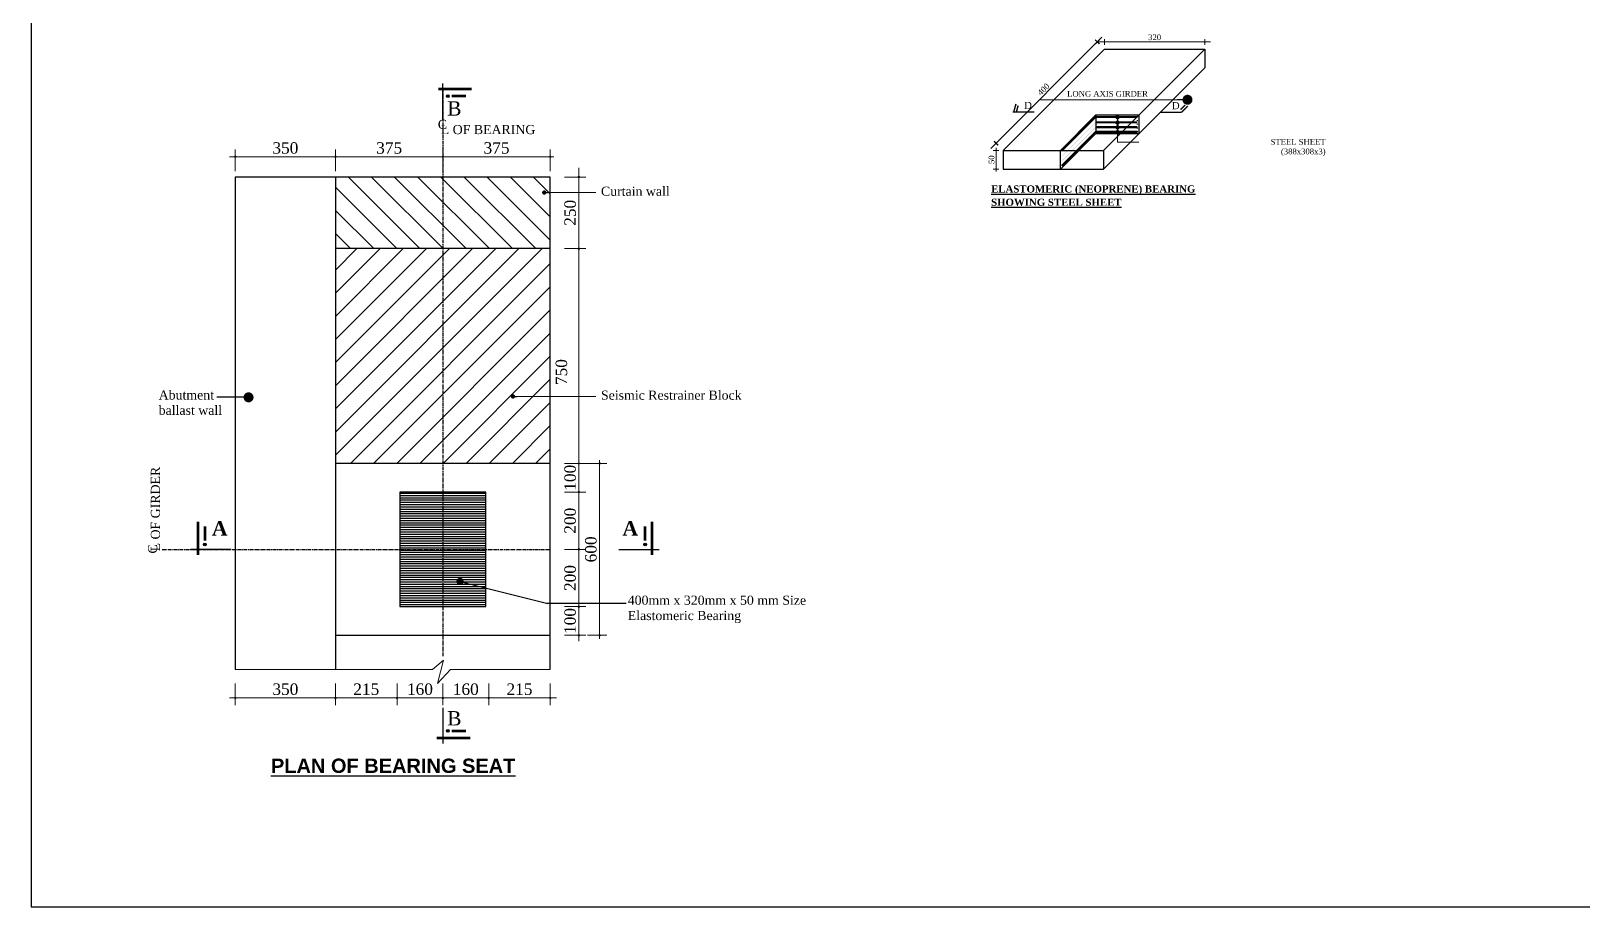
# Model space of a CAD drawing. Header units: millimetres. Extents: x -11624 to 10878, y 376 to 14439.
# Drawn here: x -11624 to -6208, y 8654 to 11712 of the extents above; entities that cross this region are included whole.
import ezdxf

# ---------------------------------------------------------------- set-up
doc = ezdxf.new("R2010")
doc.units = ezdxf.units.MM
doc.header["$LTSCALE"] = 4
doc.linetypes.add('CENTER', pattern=[50.8, 31.75, -6.35, 6.35, -6.35])
for name, color, linetype in [('Bearing  peat', 11, 'Continuous'), ('Center Line', 34, 'Continuous'), ('dim', 4, 'Continuous'), ('Girder Line', 11, 'Continuous'), ('Hatching', 35, 'Continuous'), ('L.L', 200, 'Continuous'), ('Pile', 11, 'Continuous'), ('Text', 7, 'Continuous')]:
    doc.layers.add(name, color=color, linetype=linetype)
doc.layers.add('Dimision', color=4, linetype='Continuous', lineweight=18)
doc.layers.add('hatch', color=253, linetype='Continuous', lineweight=15)
doc.styles.get("Standard").update_dxf_attribs({"font": 'times.ttf'})
doc.dimstyles.new('Copy of ISO-90', dxfattribs={"dimtxt": 90, "dimasz": 0.7, "dimexe": 1, "dimexo": 60, "dimgap": 75, "dimtad": 1, "dimdec": 0, "dimlfac": -1, "dimzin": 1, "dimdsep": 46, "dimtxsty": 'Standard', "dimblk": 'DIM', "dimcen": 60, "dimclrd": 256, "dimclre": 256, "dimclrt": 256, "dimadec": 0, "dimazin": 0, "dimtfac": 1, "dimtdec": 0, "dimtix": 1, "dimtofl": 0, "dimtmove": 0, "dimatfit": 3, "dimldrblk": 'DOT', "dimfxl": 60, "dimfxlon": 1, "dimtolj": 1, "dimlwd": -1, "dimarcsym": 0})
doc.dimstyles.new('dim_2', dxfattribs={"dimscale": 0, "dimtxt": 20, "dimasz": 0.025, "dimexe": 10, "dimexo": 10, "dimgap": 2, "dimtad": 1, "dimdec": 0, "dimtxsty": 'Standard', "dimblk": 'D_TIC', "dimcen": 0, "dimclrd": 256, "dimclre": 256, "dimclrt": 256, "dimadec": 0, "dimazin": 0, "dimtfac": 1, "dimtdec": 0, "dimtix": 1, "dimtmove": 0, "dimatfit": 3, "dimldrblk": 'DOT', "dimfxl": 10, "dimfxlon": 1, "dimlwd": -1, "dimlwe": -1, "dimarcsym": 0})
doc.dimstyles.new('dim_20', dxfattribs={"dimscale": 0, "dimtxt": 20, "dimasz": 0.2, "dimexe": 25, "dimexo": 10, "dimgap": 10, "dimtad": 1, "dimdec": 0, "dimtxsty": 'Standard', "dimblk": 'D_TIC', "dimcen": 0, "dimclrd": 256, "dimclre": 256, "dimclrt": 256, "dimadec": 0, "dimazin": 0, "dimtfac": 1, "dimtdec": 0, "dimtix": 1, "dimtmove": 0, "dimatfit": 3, "dimldrblk": 'DOT', "dimfxl": 50, "dimfxlon": 1, "dimlwd": -1, "dimlwe": -1, "dimarcsym": 0})
doc.dimstyles.new('ISO-25', dxfattribs={"dimtxt": 15, "dimasz": 15, "dimexe": 20, "dimexo": 10.625, "dimgap": 15, "dimtad": 1, "dimdec": 1, "dimdsep": 46, "dimtxsty": 'Standard', "dimblk": 'DOT', "dimcen": 2.5, "dimclrd": 256, "dimclre": 256, "dimclrt": 256, "dimadec": 0, "dimazin": 0, "dimtfac": 1, "dimtdec": 1, "dimtix": 1, "dimtmove": 0, "dimatfit": 3, "dimldrblk": 'DOT', "dimfxl": 1, "dimlwd": -1, "dimarcsym": 0})

# ---------------------------------------------------------------- blocks, each defined once
blk = doc.blocks.new('_Dot')
at = {"color": 0, "linetype": 'ByBlock', "lineweight": -2}
blk.add_line((-0.5, 0), (-1, 0), dxfattribs=at)
at = {"color": 0, "linetype": 'ByBlock', "const_width": 0.5}
blk.add_lwpolyline([(-0.25, 0, 1), (0.25, 0, 1)], format="xyb", close=True, dxfattribs=at)
blk = doc.blocks.new('D_TIC')
at = {"layer": 'Dimision', "ltscale": 5}
for p, q in [((-60, 0), (60, 0)), ((0, 60), (0, -60))]:
    blk.add_line(p, q, dxfattribs=at)
at = {"layer": 'Dimision', "ltscale": 5, "const_width": 20}
blk.add_lwpolyline([(-10, 0, 1), (10, 0, 1)], format="xyb", close=True, dxfattribs=at)
blk = doc.blocks.new('*D144')
at = {"layer": 'Defpoints', "color": 0, "transparency": 16777216}
for p in [(-8228.9, 11295.6), (-8254.2, 11230.6), (-8228.9, 11230.6)]:
    blk.add_point(p, dxfattribs=at)
at = {"layer": 'Dimision', "transparency": 16777216}
for p, q in [((-8244.2, 11295.6), (-8264.2, 11295.6)), ((-8254.2, 11295.4), (-8254.2, 11230.7)), ((-8244.2, 11230.6), (-8264.2, 11230.6))]:
    blk.add_line(p, q, dxfattribs=at)
at = {"layer": 'Dimision', "transparency": 16777216, "xscale": 0.15, "yscale": 0.15, "zscale": 0.15}
for p, rotation in [((-8254.2, 11295.6), 90), ((-8254.2, 11230.6), 270)]:
    blk.add_blockref('D_TIC', p, dxfattribs=dict(at, rotation=rotation))
at = {"layer": 'Dimision', "transparency": 16777216, "insert": (-8270.3, 11263.1), "char_height": 20, "attachment_point": 5, "rotation": 90}
blk.add_mtext('50', dxfattribs=at)
blk = doc.blocks.new('*D206')
at = {"layer": 'Defpoints', "color": 0, "transparency": 16777216}
for p in [(-7875.4, 11649.2), (-8254.2, 11320.8), (-8228.9, 11295.6)]:
    blk.add_point(p, dxfattribs=at)
at = {"layer": 'Dimision', "transparency": 16777216}
for p, q in [((-7900.7, 11674.3), (-8254, 11320.9)), ((-7893.5, 11667.3), (-7907.7, 11681.4)), ((-8247.1, 11313.7), (-8261.2, 11327.9))]:
    blk.add_line(p, q, dxfattribs=at)
at = {"layer": 'Dimision', "transparency": 16777216, "xscale": 0.15, "yscale": 0.15, "zscale": 0.15}
for p, rotation in [((-7900.6, 11674.4), 45), ((-8254.2, 11320.8), 225)]:
    blk.add_blockref('D_TIC', p, dxfattribs=dict(at, rotation=rotation))
at = {"layer": 'Dimision', "transparency": 16777216, "insert": (-8088.8, 11509), "char_height": 20, "attachment_point": 5, "rotation": 45}
blk.add_mtext('400', dxfattribs=at)
blk = doc.blocks.new('*D207')
at = {"layer": 'Defpoints', "color": 0, "transparency": 16777216}
for p in [(-7875.4, 11649.2), (-7525.4, 11674.4), (-7525.4, 11649.2)]:
    blk.add_point(p, dxfattribs=at)
at = {"layer": 'Dimision', "transparency": 16777216}
for p, q in [((-7875.4, 11664.4), (-7875.4, 11684.4)), ((-7875.2, 11674.4), (-7525.5, 11674.4)), ((-7525.4, 11664.4), (-7525.4, 11684.4))]:
    blk.add_line(p, q, dxfattribs=at)
at = {"layer": 'Dimision', "transparency": 16777216, "xscale": 0.15, "yscale": 0.15, "zscale": 0.15, "rotation": 180}
blk.add_blockref('D_TIC', (-7875.4, 11674.4), dxfattribs=at)
at = {"layer": 'Dimision', "transparency": 16777216, "xscale": 0.15, "yscale": 0.15, "zscale": 0.15}
blk.add_blockref('D_TIC', (-7525.4, 11674.4), dxfattribs=at)
at = {"layer": 'Dimision', "transparency": 16777216, "insert": (-7700.4, 11690.5), "char_height": 20, "attachment_point": 5}
blk.add_mtext('320', dxfattribs=at)
blk = doc.blocks.new('DIM')
at = {"layer": 'dim'}
for p, q in [((0, -101.4), (0, 101.4)), ((-101.4, 0), (101.4, 0))]:
    blk.add_line(p, q, dxfattribs=at)
at = {"layer": 'dim', "const_width": 25.35}
blk.add_lwpolyline([(-12.68, 0, 1), (12.68, 0, 1)], format="xyb", close=True, dxfattribs=at)
blk = doc.blocks.new('*D20')
at = {"layer": 'Defpoints', "color": 0, "transparency": 16777216}
for p in [(-9789.8, 11202.7), (-9711.2, 11202.7), (-9811, 10952.7)]:
    blk.add_point(p, dxfattribs=at)
at = {"layer": 'Dimision', "transparency": 16777216}
for p, q in [((-9761.2, 11202.7), (-9686.2, 11202.7)), ((-9711.2, 10952.9), (-9711.2, 11202.5)), ((-9761.2, 10952.7), (-9686.2, 10952.7))]:
    blk.add_line(p, q, dxfattribs=at)
at = {"layer": 'Dimision', "transparency": 16777216, "xscale": 0.2, "yscale": 0.2, "zscale": 0.2}
for p, rotation in [((-9711.2, 11202.7), 90), ((-9711.2, 10952.7), 270)]:
    blk.add_blockref('D_TIC', p, dxfattribs=dict(at, rotation=rotation))
at = {"layer": 'Dimision', "transparency": 16777216, "insert": (-9741.5, 11077.7), "char_height": 40, "attachment_point": 5, "rotation": 90}
blk.add_mtext('250', dxfattribs=at)
blk = doc.blocks.new('*D21')
at = {"layer": 'Defpoints', "color": 0, "transparency": 16777216}
for p in [(-10186, 11273.5), (-10561, 11202.7), (-10186, 11202.7)]:
    blk.add_point(p, dxfattribs=at)
at = {"layer": 'Dimision', "transparency": 16777216}
for p, q in [((-10561, 11223.5), (-10561, 11298.5)), ((-10560.8, 11273.5), (-10186.2, 11273.5)), ((-10186, 11223.5), (-10186, 11298.5))]:
    blk.add_line(p, q, dxfattribs=at)
at = {"layer": 'Dimision', "transparency": 16777216, "xscale": 0.2, "yscale": 0.2, "zscale": 0.2, "rotation": 180}
blk.add_blockref('D_TIC', (-10561, 11273.5), dxfattribs=at)
at = {"layer": 'Dimision', "transparency": 16777216, "xscale": 0.2, "yscale": 0.2, "zscale": 0.2}
blk.add_blockref('D_TIC', (-10186, 11273.5), dxfattribs=at)
at = {"layer": 'Dimision', "transparency": 16777216, "insert": (-10373.5, 11303.9), "char_height": 40, "attachment_point": 5}
blk.add_mtext('375', dxfattribs=at)
blk = doc.blocks.new('*D170')
at = {"layer": 'Defpoints', "color": 0, "transparency": 16777216}
for p in [(-10911, 11273.5), (-10911, 11202.7), (-10561, 11202.7)]:
    blk.add_point(p, dxfattribs=at)
at = {"layer": 'Dimision', "transparency": 16777216}
for p, q in [((-10911, 11223.5), (-10911, 11298.5)), ((-10561.2, 11273.5), (-10910.8, 11273.5)), ((-10561, 11223.5), (-10561, 11298.5))]:
    blk.add_line(p, q, dxfattribs=at)
at = {"layer": 'Dimision', "transparency": 16777216, "xscale": 0.2, "yscale": 0.2, "zscale": 0.2, "rotation": 180}
blk.add_blockref('D_TIC', (-10911, 11273.5), dxfattribs=at)
at = {"layer": 'Dimision', "transparency": 16777216, "xscale": 0.2, "yscale": 0.2, "zscale": 0.2}
blk.add_blockref('D_TIC', (-10561, 11273.5), dxfattribs=at)
at = {"layer": 'Dimision', "transparency": 16777216, "insert": (-10736, 11303.9), "char_height": 40, "attachment_point": 5}
blk.add_mtext('350', dxfattribs=at)
blk = doc.blocks.new('*D22')
at = {"layer": 'Defpoints', "color": 0, "transparency": 16777216}
for p in [(-10911, 9517.2), (-10561, 9517.2), (-10911, 9383.9)]:
    blk.add_point(p, dxfattribs=at)
at = {"layer": 'Dimision', "transparency": 16777216}
for p, q in [((-10911, 9433.9), (-10911, 9358.9)), ((-10561, 9433.9), (-10561, 9358.9)), ((-10561.2, 9383.9), (-10910.8, 9383.9))]:
    blk.add_line(p, q, dxfattribs=at)
at = {"layer": 'Dimision', "transparency": 16777216, "xscale": 0.2, "yscale": 0.2, "zscale": 0.2, "rotation": 180}
blk.add_blockref('D_TIC', (-10911, 9383.9), dxfattribs=at)
at = {"layer": 'Dimision', "transparency": 16777216, "xscale": 0.2, "yscale": 0.2, "zscale": 0.2}
blk.add_blockref('D_TIC', (-10561, 9383.9), dxfattribs=at)
at = {"layer": 'Dimision', "transparency": 16777216, "insert": (-10736, 9414.3), "char_height": 40, "attachment_point": 5}
blk.add_mtext('350', dxfattribs=at)
blk = doc.blocks.new('*D171')
at = {"layer": 'Defpoints', "color": 0, "transparency": 16777216}
for p in [(-9811, 11273.5), (-10186, 11202.7), (-9811, 11202.7)]:
    blk.add_point(p, dxfattribs=at)
at = {"layer": 'Dimision', "transparency": 16777216}
for p, q in [((-10186, 11223.5), (-10186, 11298.5)), ((-10185.8, 11273.5), (-9811.2, 11273.5)), ((-9811, 11223.5), (-9811, 11298.5))]:
    blk.add_line(p, q, dxfattribs=at)
at = {"layer": 'Dimision', "transparency": 16777216, "xscale": 0.2, "yscale": 0.2, "zscale": 0.2, "rotation": 180}
blk.add_blockref('D_TIC', (-10186, 11273.5), dxfattribs=at)
at = {"layer": 'Dimision', "transparency": 16777216, "xscale": 0.2, "yscale": 0.2, "zscale": 0.2}
blk.add_blockref('D_TIC', (-9811, 11273.5), dxfattribs=at)
at = {"layer": 'Dimision', "transparency": 16777216, "insert": (-9998.5, 11303.9), "char_height": 40, "attachment_point": 5}
blk.add_mtext('375', dxfattribs=at)
blk = doc.blocks.new('*D23')
at = {"layer": 'Defpoints', "color": 0, "transparency": 16777216}
for p in [(-10036, 10102.7), (-9779.1, 9902.7), (-9711.2, 9902.7)]:
    blk.add_point(p, dxfattribs=at)
at = {"layer": 'Dimision', "transparency": 16777216}
for p, q in [((-9761.2, 10102.7), (-9686.2, 10102.7)), ((-9711.2, 10102.5), (-9711.2, 9902.9)), ((-9761.2, 9902.7), (-9686.2, 9902.7))]:
    blk.add_line(p, q, dxfattribs=at)
at = {"layer": 'Dimision', "transparency": 16777216, "xscale": 0.2, "yscale": 0.2, "zscale": 0.2}
for p, rotation in [((-9711.2, 10102.7), 90), ((-9711.2, 9902.7), 270)]:
    blk.add_blockref('D_TIC', p, dxfattribs=dict(at, rotation=rotation))
at = {"layer": 'Dimision', "transparency": 16777216, "insert": (-9741.5, 10002.7), "char_height": 40, "attachment_point": 5, "rotation": 90}
blk.add_mtext('200', dxfattribs=at)
blk = doc.blocks.new('*D24')
at = {"layer": 'Defpoints', "color": 0, "transparency": 16777216}
for p in [(-9779.1, 9702.7), (-9800.4, 9602.7), (-9711.2, 9602.7)]:
    blk.add_point(p, dxfattribs=at)
at = {"layer": 'Dimision', "transparency": 16777216}
for p, q in [((-9761.2, 9702.7), (-9686.2, 9702.7)), ((-9711.2, 9702.5), (-9711.2, 9602.9)), ((-9761.2, 9602.7), (-9686.2, 9602.7))]:
    blk.add_line(p, q, dxfattribs=at)
at = {"layer": 'Dimision', "transparency": 16777216, "xscale": 0.2, "yscale": 0.2, "zscale": 0.2}
for p, rotation in [((-9711.2, 9702.7), 90), ((-9711.2, 9602.7), 270)]:
    blk.add_blockref('D_TIC', p, dxfattribs=dict(at, rotation=rotation))
at = {"layer": 'Dimision', "transparency": 16777216, "insert": (-9741.5, 9652.7), "char_height": 40, "attachment_point": 5, "rotation": 90}
blk.add_mtext('100', dxfattribs=at)
blk = doc.blocks.new('*D25')
at = {"layer": 'Defpoints', "color": 0, "transparency": 16777216}
for p in [(-9779.1, 9902.7), (-9711.2, 9902.7), (-9779.1, 9702.7)]:
    blk.add_point(p, dxfattribs=at)
at = {"layer": 'Dimision', "transparency": 16777216}
for p, q in [((-9761.2, 9902.7), (-9686.2, 9902.7)), ((-9711.2, 9702.9), (-9711.2, 9902.5)), ((-9761.2, 9702.7), (-9686.2, 9702.7))]:
    blk.add_line(p, q, dxfattribs=at)
at = {"layer": 'Dimision', "transparency": 16777216, "xscale": 0.2, "yscale": 0.2, "zscale": 0.2}
for p, rotation in [((-9711.2, 9902.7), 90), ((-9711.2, 9702.7), 270)]:
    blk.add_blockref('D_TIC', p, dxfattribs=dict(at, rotation=rotation))
at = {"layer": 'Dimision', "transparency": 16777216, "insert": (-9741.5, 9802.7), "char_height": 40, "attachment_point": 5, "rotation": 90}
blk.add_mtext('200', dxfattribs=at)
blk = doc.blocks.new('*D26')
at = {"layer": 'Defpoints', "color": 0, "transparency": 16777216}
for p in [(-9811, 10202.7), (-9691.2, 9602.7), (-9638.6, 9602.7)]:
    blk.add_point(p, dxfattribs=at)
at = {"layer": 'Dimision', "transparency": 16777216}
for p, q in [((-9688.6, 10202.7), (-9613.6, 10202.7)), ((-9638.6, 10202.5), (-9638.6, 9602.9)), ((-9681.2, 9602.7), (-9613.6, 9602.7))]:
    blk.add_line(p, q, dxfattribs=at)
at = {"layer": 'Dimision', "transparency": 16777216, "xscale": 0.2, "yscale": 0.2, "zscale": 0.2}
for p, rotation in [((-9638.6, 10202.7), 90), ((-9638.6, 9602.7), 270)]:
    blk.add_blockref('D_TIC', p, dxfattribs=dict(at, rotation=rotation))
at = {"layer": 'Dimision', "transparency": 16777216, "insert": (-9669, 9902.7), "char_height": 40, "attachment_point": 5, "rotation": 90}
blk.add_mtext('600', dxfattribs=at)
blk = doc.blocks.new('*D27')
at = {"layer": 'Defpoints', "color": 0, "transparency": 16777216}
for p in [(-10561, 9517.2), (-10346, 9497), (-10346, 9383.9)]:
    blk.add_point(p, dxfattribs=at)
at = {"layer": 'Dimision', "transparency": 16777216}
for p, q in [((-10561, 9433.9), (-10561, 9358.9)), ((-10346, 9433.9), (-10346, 9358.9)), ((-10560.8, 9383.9), (-10346.2, 9383.9))]:
    blk.add_line(p, q, dxfattribs=at)
at = {"layer": 'Dimision', "transparency": 16777216, "xscale": 0.2, "yscale": 0.2, "zscale": 0.2, "rotation": 180}
blk.add_blockref('D_TIC', (-10561, 9383.9), dxfattribs=at)
at = {"layer": 'Dimision', "transparency": 16777216, "xscale": 0.2, "yscale": 0.2, "zscale": 0.2}
blk.add_blockref('D_TIC', (-10346, 9383.9), dxfattribs=at)
at = {"layer": 'Dimision', "transparency": 16777216, "insert": (-10453.5, 9414.3), "char_height": 40, "attachment_point": 5}
blk.add_mtext('215', dxfattribs=at)
blk = doc.blocks.new('*D28')
at = {"layer": 'Defpoints', "color": 0, "transparency": 16777216}
for p in [(-10346, 9497), (-10186, 9497), (-10186, 9383.9)]:
    blk.add_point(p, dxfattribs=at)
at = {"layer": 'Dimision', "transparency": 16777216}
for p, q in [((-10346, 9433.9), (-10346, 9358.9)), ((-10186, 9433.9), (-10186, 9358.9)), ((-10345.8, 9383.9), (-10186.2, 9383.9))]:
    blk.add_line(p, q, dxfattribs=at)
at = {"layer": 'Dimision', "transparency": 16777216, "xscale": 0.2, "yscale": 0.2, "zscale": 0.2, "rotation": 180}
blk.add_blockref('D_TIC', (-10346, 9383.9), dxfattribs=at)
at = {"layer": 'Dimision', "transparency": 16777216, "xscale": 0.2, "yscale": 0.2, "zscale": 0.2}
blk.add_blockref('D_TIC', (-10186, 9383.9), dxfattribs=at)
at = {"layer": 'Dimision', "transparency": 16777216, "insert": (-10266, 9414.3), "char_height": 40, "attachment_point": 5}
blk.add_mtext('160', dxfattribs=at)
blk = doc.blocks.new('*D29')
at = {"layer": 'Defpoints', "color": 0, "transparency": 16777216}
for p in [(-10026, 9497), (-9811, 9517.2), (-10026, 9383.9)]:
    blk.add_point(p, dxfattribs=at)
at = {"layer": 'Dimision', "transparency": 16777216}
for p, q in [((-10026, 9433.9), (-10026, 9358.9)), ((-9811, 9433.9), (-9811, 9358.9)), ((-9811.2, 9383.9), (-10025.8, 9383.9))]:
    blk.add_line(p, q, dxfattribs=at)
at = {"layer": 'Dimision', "transparency": 16777216, "xscale": 0.2, "yscale": 0.2, "zscale": 0.2, "rotation": 180}
blk.add_blockref('D_TIC', (-10026, 9383.9), dxfattribs=at)
at = {"layer": 'Dimision', "transparency": 16777216, "xscale": 0.2, "yscale": 0.2, "zscale": 0.2}
blk.add_blockref('D_TIC', (-9811, 9383.9), dxfattribs=at)
at = {"layer": 'Dimision', "transparency": 16777216, "insert": (-9918.5, 9414.3), "char_height": 40, "attachment_point": 5}
blk.add_mtext('215', dxfattribs=at)
blk = doc.blocks.new('*D30')
at = {"layer": 'Defpoints', "color": 0, "transparency": 16777216}
for p in [(-10186, 9497), (-10026, 9497), (-10186, 9383.9)]:
    blk.add_point(p, dxfattribs=at)
at = {"layer": 'Dimision', "transparency": 16777216}
for p, q in [((-10186, 9433.9), (-10186, 9358.9)), ((-10026, 9433.9), (-10026, 9358.9)), ((-10026.2, 9383.9), (-10185.8, 9383.9))]:
    blk.add_line(p, q, dxfattribs=at)
at = {"layer": 'Dimision', "transparency": 16777216, "xscale": 0.2, "yscale": 0.2, "zscale": 0.2, "rotation": 180}
blk.add_blockref('D_TIC', (-10186, 9383.9), dxfattribs=at)
at = {"layer": 'Dimision', "transparency": 16777216, "xscale": 0.2, "yscale": 0.2, "zscale": 0.2}
blk.add_blockref('D_TIC', (-10026, 9383.9), dxfattribs=at)
at = {"layer": 'Dimision', "transparency": 16777216, "insert": (-10106, 9414.3), "char_height": 40, "attachment_point": 5}
blk.add_mtext('160', dxfattribs=at)
blk = doc.blocks.new('*D210')
at = {"layer": 'Defpoints', "color": 0, "linetype": 'Continuous', "ltscale": 0.1, "transparency": 16777216}
for p in [(-9811, 10202.7), (-9711.2, 10202.7), (-10036, 10102.7)]:
    blk.add_point(p, dxfattribs=at)
at = {"layer": 'Dimision', "ltscale": 0.1, "transparency": 16777216}
for p, q in [((-9761.2, 10202.7), (-9686.2, 10202.7)), ((-9711.2, 10102.9), (-9711.2, 10202.5)), ((-9761.2, 10102.7), (-9686.2, 10102.7))]:
    blk.add_line(p, q, dxfattribs=at)
at = {"layer": 'Dimision', "linetype": 'Continuous', "ltscale": 0.1, "transparency": 16777216, "xscale": 0.2, "yscale": 0.2, "zscale": 0.2}
for p, rotation in [((-9711.2, 10202.7), 90), ((-9711.2, 10102.7), 270)]:
    blk.add_blockref('D_TIC', p, dxfattribs=dict(at, rotation=rotation))
at = {"layer": 'Dimision', "linetype": 'Continuous', "ltscale": 0.1, "transparency": 16777216, "insert": (-9741.5, 10152.7), "char_height": 40, "attachment_point": 5, "rotation": 90}
blk.add_mtext('100', dxfattribs=at)
blk = doc.blocks.new('*D211')
at = {"layer": 'Defpoints', "color": 0, "linetype": 'Continuous', "ltscale": 0.1, "transparency": 16777216}
for p in [(-9811, 10952.7), (-9711.2, 10952.7), (-9811, 10202.7)]:
    blk.add_point(p, dxfattribs=at)
at = {"layer": 'Dimision', "ltscale": 0.1, "transparency": 16777216}
for p, q in [((-9761.2, 10952.7), (-9686.2, 10952.7)), ((-9711.2, 10202.9), (-9711.2, 10952.5)), ((-9761.2, 10202.7), (-9686.2, 10202.7))]:
    blk.add_line(p, q, dxfattribs=at)
at = {"layer": 'Dimision', "linetype": 'Continuous', "ltscale": 0.1, "transparency": 16777216, "xscale": 0.2, "yscale": 0.2, "zscale": 0.2}
for p, rotation in [((-9711.2, 10952.7), 90), ((-9711.2, 10202.7), 270)]:
    blk.add_blockref('D_TIC', p, dxfattribs=dict(at, rotation=rotation))
at = {"layer": 'Dimision', "linetype": 'Continuous', "ltscale": 0.1, "transparency": 16777216, "insert": (-9771.9, 10521.6), "char_height": 40, "attachment_point": 5, "rotation": 90}
blk.add_mtext('750', dxfattribs=at)

msp = doc.modelspace()

# ---------------------------------------------------------------- hatches: boundary and pattern name
at = {"layer": 'hatch', "linetype": 'Continuous', "ltscale": 0.1}
h = msp.add_hatch(dxfattribs=at)
h.set_pattern_fill('ANSI31', color=256, scale=18, angle=90)
h.set_pattern_definition([(135, (775, -250), (-40.41115, -40.41115), [])])
h.paths.add_polyline_path([(-9811.02, 11202.74), (-10161.02, 11202.74), (-10161.02, 10952.74), (-9811.02, 10952.74)])
h.paths.add_polyline_path([(-10161.02, 11202.74), (-10561.02, 11202.74), (-10561.02, 10952.74), (-10161.02, 10952.74)])
h = msp.add_hatch(dxfattribs=at)
h.set_pattern_fill('ANSI31', color=256, scale=18)
h.set_pattern_definition([(45, (0, 6163.494), (-40.41115, 40.41115), [])])
h.paths.add_polyline_path([(-9811.02, 10952.74), (-10186.02, 10952.74), (-10186.02, 10202.74), (-9811.02, 10202.74)])
h.paths.add_polyline_path([(-10186.02, 10952.74), (-10561.02, 10952.74), (-10561.02, 10202.74), (-10186.02, 10202.74)])
at = {"layer": 'Hatching', "linetype": 'Continuous', "ltscale": 0.1}
h = msp.add_hatch(color=256, dxfattribs=at)
h.paths.add_polyline_path([(-7761.2, 11413.34), (-7763.04, 11411.5), (-7761.2, 11411.5)], flags=17)
h.paths.add_polyline_path([(-7761.2, 11414.5), (-7905.2, 11414.5), (-7905.2, 11411.5), (-7763.04, 11411.5), (-7761.2, 11413.34)])
h.paths.add_polyline_path([(-7905.2, 11411.5), (-7905.2, 11414.5), (-8022.94, 11296.76), (-8022.94, 11295.6), (-8021.11, 11295.6)])
h.paths.add_polyline_path([(-8021.11, 11295.6), (-8022.94, 11295.6), (-8022.94, 11293.76)])
h = msp.add_hatch(color=256, dxfattribs=at)
h.paths.add_polyline_path([(-7761.2, 11394.28), (-7763.04, 11392.44), (-7761.2, 11392.44)], flags=17)
h.paths.add_polyline_path([(-7761.2, 11395.44), (-7905.2, 11395.44), (-7905.2, 11392.44), (-7763.04, 11392.44), (-7761.2, 11394.28)])
h.paths.add_polyline_path([(-7905.2, 11392.44), (-7905.2, 11395.44), (-8022.94, 11277.7), (-8022.94, 11276.53), (-8021.11, 11276.53)])
h.paths.add_polyline_path([(-8021.11, 11276.53), (-8022.94, 11276.53), (-8022.94, 11274.7)])
h = msp.add_hatch(color=256, dxfattribs=at)
h.paths.add_polyline_path([(-7761.2, 11377.85), (-7763.04, 11376.01), (-7761.2, 11376.01)], flags=17)
h.paths.add_polyline_path([(-7761.2, 11379.01), (-7905.2, 11379.01), (-7905.2, 11376.01), (-7763.04, 11376.01), (-7761.2, 11377.85)])
h.paths.add_polyline_path([(-7905.2, 11376.01), (-7905.2, 11379.01), (-8022.94, 11261.26), (-8022.94, 11260.1), (-8021.11, 11260.1)])
h.paths.add_polyline_path([(-8021.11, 11260.1), (-8022.94, 11260.1), (-8022.94, 11258.26)])
h = msp.add_hatch(color=256, dxfattribs=at)
h.paths.add_polyline_path([(-7761.2, 11361.34), (-7763.04, 11359.5), (-7761.2, 11359.5)], flags=17)
h.paths.add_polyline_path([(-7761.2, 11362.5), (-7905.2, 11362.5), (-7905.2, 11359.5), (-7763.04, 11359.5), (-7761.2, 11361.34)])
h.paths.add_polyline_path([(-7905.2, 11359.5), (-7905.2, 11362.5), (-8022.94, 11244.76), (-8022.94, 11243.6), (-8021.11, 11243.6)])
h.paths.add_polyline_path([(-8021.11, 11243.6), (-8022.94, 11243.6), (-8022.94, 11241.76)])
at = {"layer": 'Hatching', "linetype": 'Continuous', "ltscale": 3}
h = msp.add_hatch(dxfattribs=at)
h.set_pattern_fill('LINE,_I', color=256, scale=2.5, style=2)
h.set_pattern_definition([(0, (-857853.382, -157533.118), (0, 7.9375), [])])
h.paths.add_polyline_path([(-10186.02, 9702.74), (-10036.02, 9702.74), (-10036.02, 9902.74), (-10186.02, 9902.74)])
h.paths.add_polyline_path([(-10336.02, 9702.74), (-10186.02, 9702.74), (-10186.02, 9902.74), (-10336.02, 9902.74)])
h.paths.add_polyline_path([(-10036.02, 10102.74), (-10186.02, 10102.74), (-10186.02, 9902.74), (-10036.02, 9902.74)])
h.paths.add_polyline_path([(-10186.02, 10102.74), (-10336.02, 10102.74), (-10336.02, 9902.74), (-10186.02, 9902.74)])
at = {"layer": 'Pile', "ltscale": 5}
h = msp.add_hatch(color=5, dxfattribs=at)
h.set_gradient(color1=(0, 0, 255), one_color=1, tint=1, name='CYLINDER')
h.paths.add_polyline_path([(-10168.6, 11489.96, 1), (-10168.6, 11480.47, 1)])
h = msp.add_hatch(color=5, dxfattribs=at)
h.set_gradient(color1=(0, 0, 255), one_color=1, tint=1, name='CYLINDER')
h.paths.add_polyline_path([(-11021.77, 9919.76, 1), (-11012.28, 9919.76, 1)])
h = msp.add_hatch(color=5, dxfattribs=at)
h.set_gradient(color1=(0, 0, 255), one_color=1, tint=1, name='CYLINDER')
h.paths.add_polyline_path([(-9475.27, 9919.76, -1), (-9484.76, 9919.76, -1)])
h = msp.add_hatch(color=5, dxfattribs=at)
h.set_gradient(color1=(0, 0, 255), one_color=1, tint=1, name='CYLINDER')
h.paths.add_polyline_path([(-10168.6, 9264.08, -1), (-10168.6, 9273.58, -1)])

# ---------------------------------------------------------------- linework, layer by layer
at = {"layer": 'Bearing  peat', "linetype": 'Continuous', "ltscale": 3}
for p, q in [((-8228.94, 11295.6), (-7875.39, 11649.15)), ((-7878.94, 11295.6), (-7525.39, 11649.15)), ((-7875.39, 11649.15), (-7525.39, 11649.15)), ((-7525.39, 11649.15), (-7525.39, 11584.15)), ((-7878.94, 11230.6), (-7525.39, 11584.15)), ((-8028.94, 11295.6), (-7905.2, 11419.34)), ((-8022.94, 11296.76), (-7905.2, 11414.5)), ((-8022.94, 11293.76), (-7905.2, 11411.5)), ((-7905.2, 11419.5), (-7755.2, 11419.5)), ((-7905.2, 11419.34), (-7905.2, 11354.34)), ((-7905.2, 11414.5), (-7761.2, 11414.5)), ((-7905.2, 11411.5), (-7761.2, 11411.5)), ((-7905.2, 11395.44), (-7761.2, 11395.44)), ((-7905.2, 11392.44), (-7761.2, 11392.44)), ((-7905.2, 11379.01), (-7761.2, 11379.01)), ((-7905.2, 11376.01), (-7761.2, 11376.01)), ((-7761.2, 11414.5), (-7761.2, 11411.5)), ((-7761.2, 11401.5), (-7761.2, 11398.5)), ((-7761.2, 11388.5), (-7761.2, 11385.5)), ((-7761.2, 11375.5), (-7761.2, 11372.5)), ((-7755.2, 11419.34), (-7755.2, 11354.34)), ((-8028.94, 11230.6), (-7905.2, 11354.34)), ((-8022.94, 11244.76), (-7905.2, 11362.5)), ((-8022.94, 11241.76), (-7905.2, 11359.5)), ((-7905.2, 11362.5), (-7761.2, 11362.5)), ((-7905.2, 11359.5), (-7761.2, 11359.5)), ((-7905.2, 11354.34), (-7755.2, 11354.34)), ((-7761.2, 11362.5), (-7761.2, 11359.5)), ((-8228.94, 11295.6), (-7878.94, 11295.6)), ((-8228.94, 11295.6), (-8228.94, 11230.6)), ((-8028.94, 11230.6), (-8028.94, 11295.6)), ((-8022.94, 11293.76), (-8022.94, 11296.76)), ((-7878.94, 11295.6), (-7878.94, 11230.6)), ((-8228.94, 11230.6), (-7878.94, 11230.6)), ((-8022.94, 11241.76), (-8022.94, 11244.76))]:
    msp.add_line(p, q, dxfattribs=at)
at = {"layer": 'Bearing  peat', "linetype": 'Continuous'}
for points in [[(-10561.02, 9602.74), (-9811.02, 9602.74), (-9811.02, 10202.74), (-10561.02, 10202.74)], [(-10336.02, 9702.74), (-10036.02, 9702.74), (-10036.02, 10102.74), (-10336.02, 10102.74)]]:
    msp.add_lwpolyline(points, close=True, dxfattribs=at)
at = {"layer": 'Center Line', "linetype": 'CENTER', "ltscale": 0.1}
for p, q in [((-10186.02, 11512.32), (-10186.02, 9529.9)), ((-11166.22, 9902.74), (-9811.02, 9902.74))]:
    msp.add_line(p, q, dxfattribs=at)
at = {"layer": 'Defpoints', "linetype": 'Continuous', "ltscale": 3}
msp.add_lwpolyline([(-11624.29, 8654.24), (-791.75, 8654.24), (-791.75, 14438.89), (-11624.29, 14438.89)], close=True, dxfattribs=at)
at = {"layer": 'Dimision'}
for p, q in [((-7900.6, 11674.36), (-7884.49, 11690.36)), ((-10911.02, 11273.53), (-10930.92, 11273.53)), ((-9836.02, 11273.53), (-9814.42, 11273.53)), ((-10911.02, 9383.9), (-10931.59, 9383.9)), ((-9811.02, 9383.9), (-9789.19, 9383.9))]:
    msp.add_line(p, q, dxfattribs=at)
at = {"layer": 'Dimision', "linetype": 'Continuous', "lineweight": 0}
for p, q in [((-7875.39, 11674.36), (-7895.39, 11674.36)), ((-7525.39, 11674.36), (-7505.39, 11674.36)), ((-8254.15, 11320.81), (-8272.85, 11302.15))]:
    msp.add_line(p, q, dxfattribs=at)
at = {"layer": 'Dimision', "linetype": 'Continuous', "ltscale": 0.1}
for p, q in [((-9711.18, 11202.74), (-9711.18, 11234.33)), ((-9711.18, 9602.74), (-9711.18, 9582.36))]:
    msp.add_line(p, q, dxfattribs=at)
at = {"layer": 'Dimision', "linetype": 'Continuous'}
msp.add_lwpolyline([(-10911.02, 9483.35), (-10221.75, 9483.35), (-10183.82, 9515.83), (-10204.49, 9433.87), (-10159.77, 9483.16), (-9811.02, 9483.16)], dxfattribs=at)
at = {"layer": 'L.L', "linetype": 'Continuous'}
for p, q in [((-9811.02, 11202.74), (-10911.02, 11202.74)), ((-10911.02, 11202.74), (-10911.02, 9483.35)), ((-10561.02, 11202.74), (-10561.02, 9483.35)), ((-10561.02, 11202.74), (-10561.02, 9483.35)), ((-9811.02, 9483.35), (-9811.02, 11202.74)), ((-9811.02, 10952.74), (-10561.02, 10952.74)), ((-9811.02, 10202.74), (-10561.02, 10202.74))]:
    msp.add_line(p, q, dxfattribs=at)
at = {"layer": 'Pile', "ltscale": 5}
for p, q in [((-10186.02, 11404), (-10186.02, 11529.14)), ((-10925.43, 9902.74), (-11066.48, 9902.74)), ((-9571.61, 9902.34), (-9430.56, 9902.34)), ((-10186.02, 9350.05), (-10186.02, 9224.91))]:
    msp.add_line(p, q, dxfattribs=at)
at = {"layer": 'Pile', "ltscale": 5, "const_width": 9.49}
for points in [[(-10201.99, 11509.68), (-10085.42, 11509.68)], [(-10155.31, 11485.22), (-10105.56, 11485.22)], [(-11041.49, 9883.3), (-11041.49, 9999.88)], [(-11017.03, 9933.05), (-11017.03, 9982.8)], [(-9480.01, 9933.05), (-9480.01, 9982.8)], [(-9455.55, 9883.3), (-9455.55, 9999.88)], [(-10155.31, 9268.83), (-10105.56, 9268.83)], [(-10207.22, 9244.37), (-10090.65, 9244.37)]]:
    msp.add_lwpolyline(points, dxfattribs=at)
at = {"layer": 'Pile', "ltscale": 5}
for centre in [(-10168.6, 11485.22), (-11017.03, 9919.76), (-9480.01, 9919.76), (-10168.6, 9268.83)]:
    msp.add_circle(centre, 4.75, dxfattribs=at)
at = {"layer": 'Text'}
for p, q in [((-8121.68, 11428.93), (-8195.17, 11428.93)), ((-7679.85, 11428.93), (-7606.36, 11428.93))]:
    msp.add_line(p, q, dxfattribs=at)
at = {"layer": 'Text', "const_width": 5}
for points in [[(-8192.65, 11428.65), (-8184.63, 11458.02)], [(-8183.22, 11430.03), (-8177.15, 11452.28)], [(-7609.83, 11437.8), (-7593.52, 11454.11)], [(-7606.36, 11428.93), (-7584.83, 11450.46)]]:
    msp.add_lwpolyline(points, dxfattribs=at)

# ---------------------------------------------------------------- texts
at = {"layer": 'Girder Line', "insert": (-8005.84, 11503.04), "char_height": 20, "width": 634.4051, "attachment_point": 1}
msp.add_mtext('{\\fTimes New Roman|b0|i0|c0|p18;LONG AXIS GIRDER}', dxfattribs=at)
at = {"layer": 'Text'}
for p in [(-10171.37, 11417.18), (-10171.37, 9287.99)]:
    msp.add_text('B', height=50, dxfattribs=at).set_placement(p)
for s, insert, char_height, width, attachment_point in [('D', (-8156.24, 11465.08), 25, 993.1373, 1), ('D', (-7640.27, 11464.34), 25, 993.1373, 1), ('{\\fTimes New Roman|b0|i0|c0|p18;C}', (-10203.62, 11402.53), 32, 634.4051, 1), ('{\\fTimes New Roman|b0|i0|c0|p18;L OF BEARING}', (-10193.32, 11384.37), 32, 659.4051, 1), ('\\pt21.74,521.74;STEEL SHEET\\P(388x308x3)', (-7103.32, 11335.36), 20, 634.4051, 3), ('Curtain wall', (-9633.92, 11169.01), 32, 819.6172, 1), ('{\\fTimes New Roman|b1|i0|c0|p18;\\LELASTOMERIC (NEOPRENE) BEARING}', (-8271.49, 11173.39), 25, 960.2721, 1), ('{\\fTimes New Roman|b1|i0|c0|p18;\\LSHOWING STEEL SHEET}', (-8271.49, 11127.12), 25, 691.0118, 1), ('Abutment \\Pballast wall', (-11178.43, 10457.71), 32, 729.5659, 1), ('Seismic Restrainer Block', (-9633.92, 10457.15), 32, 604.2642, 1), ('{\\fTimes New Roman|b1|i0|c0|p18;A}', (-10938.01, 10001.06), 50, 1377.1429, 3), ('{\\fTimes New Roman|b1|i0|c0|p18;A}', (-9559.03, 10001.06), 50, 1377.1429, 1), ('400mm x 320mm x 50 mm Size\\PElastomeric Bearing', (-9540.45, 9741.17), 32, 634.4249, 1), ('{\\fArial|b1|i0|c0|p34;\\LPLAN OF BEARING SEAT}', (-10786.45, 9172.27), 50, 1652.1429, 1)]:
    msp.add_mtext(s, dxfattribs=dict(at, insert=insert, char_height=char_height, width=width, attachment_point=attachment_point))
at = {"layer": 'Text', "char_height": 32, "width": 634.4051, "attachment_point": 1, "rotation": 90}
for s, insert in [('{\\fTimes New Roman|b0|i0|c0|p18;L OF GIRDER}', (-11205.95, 9895.7)), ('{\\fTimes New Roman|b0|i0|c0|p18;C}', (-11215.72, 9888.06))]:
    msp.add_mtext(s, dxfattribs=dict(at, insert=insert))

# ---------------------------------------------------------------- dimensions: what is measured, and where the dimension line sits
at = {"layer": 'Dimision'}
dim = msp.add_linear_dim(base=(-7525.39, 11674.36), p1=(-7875.39, 11649.15), p2=(-7525.39, 11649.15), text='320', dimstyle='dim_2', override={"dimscale": 1, "dimasz": 0.15, "dimgap": 6}, dxfattribs=at)
dim.commit()
dim.dimension.update_dxf_attribs({"geometry": '*D207', "text_midpoint": (-7700.39, 11690.53)})
dim = msp.add_aligned_dim(p1=(-7875.39, 11649.15), p2=(-8228.94, 11295.6), distance=-35.65, text='400', dimstyle='dim_2', override={"dimscale": 1, "dimasz": 0.15, "dimgap": 6}, dxfattribs=at)
dim.commit()
dim.dimension.update_dxf_attribs({"geometry": '*D206', "text_midpoint": (-8088.81, 11509.02)})
for base, p1, p2, picture, middle in [((-10911.02, 11273.53), (-10561.02, 11202.74), (-10911.02, 11202.74), '*D170', (-10736.02, 11303.88)), ((-10186.02, 11273.53), (-10561.02, 11202.74), (-10186.02, 11202.74), '*D21', (-10373.52, 11303.93)), ((-9811.02, 11273.53), (-10186.02, 11202.74), (-9811.02, 11202.74), '*D171', (-9998.52, 11303.93)), ((-10911.02, 9383.9), (-10561.02, 9517.22), (-10911.02, 9517.22), '*D22', (-10736.02, 9414.25)), ((-10346.02, 9383.9), (-10561.02, 9517.22), (-10346.02, 9496.98), '*D27', (-10453.52, 9414.25)), ((-10186.02, 9383.9), (-10346.02, 9496.98), (-10186.02, 9496.98), '*D28', (-10266.02, 9414.25))]:
    dim = msp.add_linear_dim(base=base, p1=p1, p2=p2, dimstyle='dim_20', override={"dimscale": 1, "dimtxt": 40}, dxfattribs=at)
    dim.commit()
    dim.dimension.update_dxf_attribs({"geometry": picture, "text_midpoint": middle})
dim = msp.add_linear_dim(base=(-8254.15, 11230.6), p1=(-8228.94, 11295.6), p2=(-8228.94, 11230.6), angle=90, text='50', dimstyle='dim_2', override={"dimscale": 1, "dimasz": 0.15, "dimgap": 6}, dxfattribs=at)
dim.commit()
dim.dimension.update_dxf_attribs({"geometry": '*D144', "text_midpoint": (-8270.33, 11263.1)})
for base, p1, p2, angle, picture, middle in [((-9711.18, 11202.74), (-9811.02, 10952.74), (-9789.77, 11202.74), 90, '*D20', (-9741.52, 11077.74)), ((-9711.18, 9902.74), (-10036.02, 10102.74), (-9779.12, 9902.74), 90, '*D23', (-9741.52, 10002.74)), ((-9711.18, 9902.74), (-9779.12, 9702.74), (-9779.12, 9902.74), 270, '*D25', (-9741.52, 9802.74)), ((-9711.18, 9602.74), (-9779.12, 9702.74), (-9800.39, 9602.74), 270, '*D24', (-9741.52, 9652.74)), ((-10186.02, 9383.9), (-10026.02, 9496.98), (-10186.02, 9496.98), 180, '*D30', (-10106.02, 9414.25)), ((-10026.02, 9383.9), (-9811.02, 9517.22), (-10026.02, 9496.98), 180, '*D29', (-9918.52, 9414.25))]:
    dim = msp.add_linear_dim(base=base, p1=p1, p2=p2, angle=angle, dimstyle='dim_20', override={"dimscale": 1, "dimtxt": 40}, dxfattribs=at)
    dim.commit()
    dim.dimension.update_dxf_attribs({"geometry": picture, "text_midpoint": middle})
at = {"layer": 'Dimision', "linetype": 'Continuous', "ltscale": 0.1}
dim = msp.add_linear_dim(base=(-9711.18, 10952.74), p1=(-9811.02, 10202.74), p2=(-9811.02, 10952.74), angle=90, dimstyle='dim_20', override={"dimscale": 1, "dimtxt": 40, "dimtmove": 1}, dxfattribs=at)
dim.commit()
dim.dimension.update_dxf_attribs({"geometry": '*D211', "text_midpoint": (-9741.52, 10521.57), "dimtype": 160})
dim = msp.add_linear_dim(base=(-9711.18, 10202.74), p1=(-10036.02, 10102.74), p2=(-9811.02, 10202.74), angle=90, dimstyle='dim_20', override={"dimscale": 1, "dimtxt": 40, "dimtmove": 1}, dxfattribs=at)
dim.commit()
dim.dimension.update_dxf_attribs({"geometry": '*D210', "text_midpoint": (-9741.52, 10152.74)})
at = {"layer": 'Dimision'}
dim = msp.add_linear_dim(base=(-9638.62, 9602.74), p1=(-9811.02, 10202.74), p2=(-9691.18, 9602.74), angle=90, dimstyle='dim_20', override={"dimscale": 1, "dimtxt": 40}, dxfattribs=at)
dim.commit()
dim.dimension.update_dxf_attribs({"geometry": '*D26', "text_midpoint": (-9638.62, 9902.74), "dimtype": 160})

# ---------------------------------------------------------------- leaders
at = {"layer": 'Dimision', "linetype": 'Continuous', "ltscale": 0.1}
for points, dimstyle, override in [([(-7585.68, 11472.38), (-8099.04, 11472.38)], 'ISO-25', {"dimasz": 35, "dimgap": 15, "dimtad": 0}), ([(-7830.2, 11411.5), (-7830.2, 11324.77), (-7755.25, 11324.77)], 'Copy of ISO-90', {"dimasz": 15, "dimgap": 75, "dimtad": 0}), ([(-7830.2, 11392.44), (-7830.2, 11324.77), (-7755.25, 11324.77)], 'Copy of ISO-90', {"dimasz": 15, "dimtad": 0}), ([(-7830.2, 11376.01), (-7830.2, 11324.77)], 'Copy of ISO-90', {"dimasz": 15, "dimtad": 0}), ([(-7830.2, 11359.5), (-7830.2, 11324.77), (-7755.25, 11324.77)], 'Copy of ISO-90', {"dimasz": 15, "dimtad": 0}), ([(-9832.04, 11148.47), (-9651.99, 11148.47)], 'ISO-25', {"dimgap": 15, "dimtad": 0}), ([(-9941.3, 10436.6), (-9651.99, 10436.6)], 'ISO-25', {"dimgap": 15, "dimtad": 0})]:
    msp.add_leader(points, dimstyle=dimstyle, override=override, dxfattribs=at)
at = {"layer": 'Text', "linetype": 'Continuous', "ltscale": 0.1}
msp.add_leader([(-10864.63, 10433.51), (-10975.22, 10433.51)], dimstyle='ISO-25', override={"dimasz": 35, "dimgap": 15, "dimtad": 0}, dxfattribs=at)
at = {"layer": 'Text'}
msp.add_leader([(-10126.24, 9790.97), (-9824.01, 9714.78), (-9545.64, 9714.78)], dimstyle='ISO-25', override={"dimasz": 25, "dimtad": 0}, dxfattribs=at)

doc.saveas('drawing.dxf')
